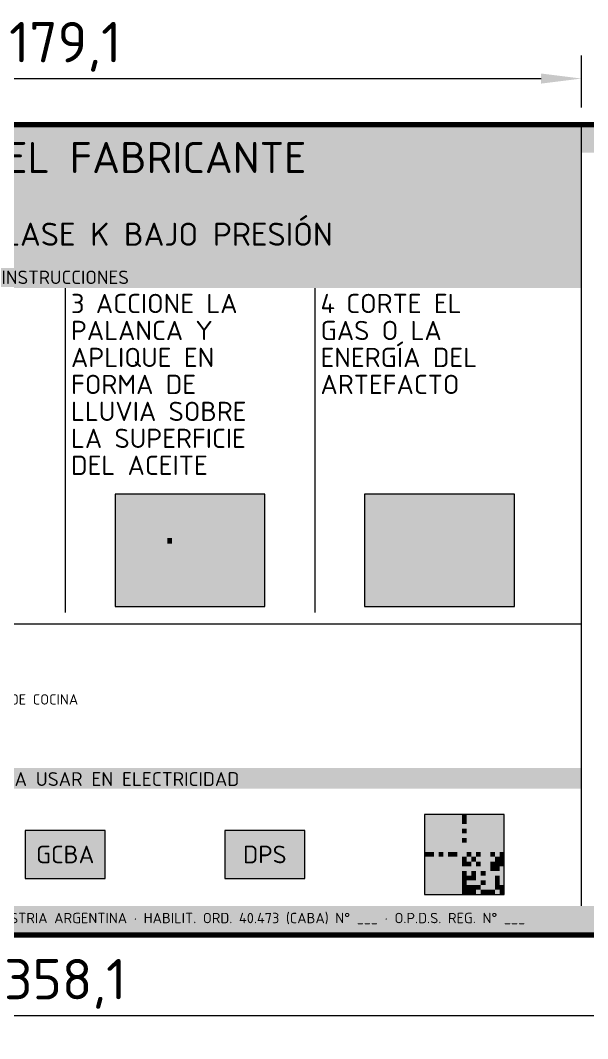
# Model space of a CAD drawing. Header units: millimetres. Extents: x 0 to 2382, y 0 to 420.
# Drawn here: x 1958.1 to 2007.3, y 254.4 to 342.7 of the extents above; entities that cross this region are included whole.
import ezdxf
from ezdxf.enums import TextEntityAlignment as Align

# ---------------------------------------------------------------- set-up
doc = ezdxf.new("R2010")
doc.units = ezdxf.units.MM
for name, color, linetype, lineweight in [('01-VISIBLE', 7, 'CONTINUOUS', 70), ('04-COTA', 3, 'CONTINUOUS', 18), ('08-FINA', 5, 'CONTINUOUS', 18), ('13-GRAFICA', 30, 'CONTINUOUS', 18)]:
    doc.layers.add(name, color=color, linetype=linetype, lineweight=lineweight)
doc.styles.add('ISO3098', font='isocpeur.ttf')
doc.dimstyles.new('FLAMA-IRAM', dxfattribs={"dimtxt": 3.5, "dimasz": 3.5, "dimexe": 2, "dimexo": 1.5, "dimgap": 1, "dimtad": 1, "dimdec": 1, "dimtxsty": 'ISO3098', "dimblk": 'IRAM_FLECHA', "dimblk1": 'IRAM_FLECHA', "dimblk2": 'IRAM_FLECHA', "dimcen": 2.5, "dimclrd": 256, "dimclre": 256, "dimclrt": 256, "dimazin": 3, "dimtfac": 1, "dimtmove": 0, "dimatfit": 3, "dimlwd": 18, "dimlwe": 18})

# ---------------------------------------------------------------- blocks, each defined once
blk = doc.blocks.new('IRAM_FLECHA')
blk.add_solid([(0, 0), (-1, 0.125), (-1, -0.125)])

msp = doc.modelspace()

# ---------------------------------------------------------------- hatches: boundary and pattern name
at = {"layer": '13-GRAFICA', "true_color": 0xffd200}
h = msp.add_hatch(color=7, dxfattribs=at)
h.dxf.hatch_style = 1
h.paths.add_polyline_path([(2006.768, 321.332), (2006.768, 333.632), (1917.232, 333.632), (1917.232, 321.332)])
h = msp.add_hatch(color=7, dxfattribs=at)
h.dxf.hatch_style = 1
h.paths.add_polyline_path([(2051.535, 331.197), (2051.535, 333.632), (2006.768, 333.632), (2006.768, 331.197)])
at = {"layer": '13-GRAFICA', "true_color": 0x191919}
h = msp.add_hatch(color=7, dxfattribs=at)
h.dxf.hatch_style = 1
h.paths.add_polyline_path([(2006.768, 319.46), (2006.768, 321.332), (1917.232, 321.332), (1917.232, 319.46)])
at = {"layer": '13-GRAFICA', "true_color": 0xffffff}
h = msp.add_hatch(color=7, dxfattribs=at)
h.dxf.hatch_style = 1
h.paths.add_polyline_path([(1979.317, 291.836), (1979.317, 301.586), (1966.317, 301.586), (1966.317, 291.836)])
h = msp.add_hatch(color=7, dxfattribs=at)
h.dxf.hatch_style = 1
h.paths.add_polyline_path([(2000.951, 291.836), (2000.951, 301.586), (1987.951, 301.586), (1987.951, 291.836)])
at = {"layer": '13-GRAFICA', "true_color": 0x191919}
h = msp.add_hatch(color=7, dxfattribs=at)
h.dxf.hatch_style = 1
h.paths.add_polyline_path([(1969.277, 292.835), (1969.278, 292.805), (1969.276, 292.776), (1969.271, 292.746), (1969.263, 292.717), (1969.252, 292.689), (1969.239, 292.663), (1969.223, 292.637), (1969.205, 292.614), (1969.184, 292.592), (1969.162, 292.572), (1969.138, 292.555), (1969.112, 292.54), (1969.084, 292.528), (1969.056, 292.518), (1969.027, 292.512), (1968.998, 292.508), (1968.968, 292.507), (1968.938, 292.509), (1968.908, 292.514), (1968.88, 292.522), (1968.852, 292.532), (1968.825, 292.546), (1968.8, 292.562), (1968.776, 292.58), (1968.754, 292.6), (1968.735, 292.623), (1968.717, 292.647), (1968.703, 292.673), (1968.69, 292.7), (1968.681, 292.728), (1968.023, 295.055), (1967.522, 292.747), (1967.514, 292.718), (1967.503, 292.69), (1967.49, 292.663), (1967.474, 292.638), (1967.456, 292.614), (1967.436, 292.592), (1967.413, 292.573), (1967.389, 292.555), (1967.363, 292.54), (1967.336, 292.528), (1967.307, 292.519), (1967.278, 292.512), (1967.249, 292.508), (1967.219, 292.507), (1967.189, 292.509), (1967.16, 292.514), (1967.131, 292.522), (1967.103, 292.532), (1967.076, 292.546), (1967.051, 292.561), (1967.027, 292.58), (1967.005, 292.6), (1966.986, 292.622), (1966.968, 292.647), (1966.954, 292.673), (1966.941, 292.7), (1966.932, 292.728), (1966.925, 292.757), (1966.921, 292.787), (1966.92, 292.817), (1966.922, 292.846), (1966.927, 292.876), (1967.627, 296.094), (1967.624, 296.098), (1967.605, 296.134), (1967.59, 296.172), (1967.578, 296.212), (1967.571, 296.252), (1967.567, 296.293), (1967.567, 296.334), (1967.719, 298.92), (1967.724, 298.961), (1967.732, 299.001), (1967.744, 299.04), (1967.761, 299.078), (1967.78, 299.114), (1967.803, 299.148), (1967.83, 299.179), (1967.859, 299.208), (1967.891, 299.234), (1967.925, 299.256), (1967.962, 299.275), (1967.963, 299.276), (1967.935, 299.302), (1967.895, 299.346), (1967.859, 299.394), (1967.829, 299.445), (1967.803, 299.499), (1967.783, 299.555), (1967.768, 299.613), (1967.76, 299.672), (1967.757, 299.732), (1967.76, 299.791), (1967.768, 299.85), (1967.783, 299.908), (1967.803, 299.965), (1967.829, 300.019), (1967.859, 300.07), (1967.895, 300.118), (1967.935, 300.162), (1967.979, 300.202), (1968.027, 300.238), (1968.078, 300.268), (1968.132, 300.294), (1968.188, 300.314), (1968.246, 300.328), (1968.305, 300.337), (1968.365, 300.34), (1968.425, 300.337), (1968.484, 300.328), (1968.542, 300.314), (1968.598, 300.294), (1968.652, 300.268), (1968.703, 300.238), (1968.751, 300.202), (1968.795, 300.162), (1968.835, 300.118), (1968.871, 300.07), (1968.902, 300.019), (1968.927, 299.965), (1968.947, 299.908), (1968.962, 299.85), (1968.971, 299.791), (1968.973, 299.732), (1968.971, 299.672), (1968.962, 299.613), (1968.947, 299.555), (1968.927, 299.499), (1968.902, 299.445), (1968.871, 299.394), (1968.835, 299.346), (1968.795, 299.302), (1968.751, 299.261), (1968.703, 299.226), (1968.652, 299.195), (1968.598, 299.17), (1968.542, 299.15), (1968.484, 299.135), (1968.48, 299.134), (1968.498, 299.107), (1968.517, 299.07), (1968.532, 299.032), (1968.544, 298.993), (1968.551, 298.953), (1968.555, 298.912), (1968.554, 298.871), (1968.521, 298.297), (1969.23, 297.315), (1970.158, 297.448), (1970.18, 297.45), (1970.203, 297.45), (1970.225, 297.448), (1970.247, 297.443), (1970.268, 297.437), (1970.289, 297.428), (1970.309, 297.417), (1970.327, 297.405), (1970.344, 297.39), (1970.36, 297.374), (1970.374, 297.357), (1970.387, 297.338), (1970.397, 297.319), (1970.405, 297.298), (1970.412, 297.276), (1970.416, 297.254), (1970.418, 297.232), (1970.418, 297.21), (1970.416, 297.187), (1970.411, 297.166), (1970.405, 297.144), (1970.396, 297.123), (1970.385, 297.104), (1970.373, 297.085), (1970.358, 297.068), (1970.343, 297.052), (1970.325, 297.038), (1970.307, 297.026), (1970.287, 297.015), (1970.266, 297.007), (1970.245, 297.001), (1970.223, 296.996), (1969.158, 296.844), (1969.135, 296.842), (1969.113, 296.842), (1969.09, 296.845), (1969.068, 296.849), (1969.047, 296.856), (1969.026, 296.865), (1969.006, 296.876), (1968.988, 296.888), (1968.97, 296.903), (1968.955, 296.919), (1968.941, 296.936), (1968.478, 297.577), (1968.402, 296.285), (1968.398, 296.244), (1968.39, 296.204), (1968.377, 296.165), (1968.361, 296.127), (1968.355, 296.117), (1969.266, 292.894), (1969.273, 292.865)])
h = msp.add_hatch(color=7, dxfattribs=at)
h.dxf.hatch_style = 1
h.paths.add_polyline_path([(1994.654, 300.097), (1994.663, 300.124), (1994.674, 300.151), (1994.687, 300.176), (1994.703, 300.2), (1994.721, 300.222), (1994.742, 300.243), (1994.764, 300.261), (1994.788, 300.277), (1994.813, 300.29), (1994.839, 300.302), (1994.867, 300.31), (1994.895, 300.316), (1994.924, 300.318), (1994.952, 300.318), (1994.981, 300.316), (1995.009, 300.31), (1995.036, 300.302), (1995.063, 300.291), (1995.088, 300.277), (1995.112, 300.261), (1995.134, 300.243), (1995.155, 300.223), (1995.173, 300.201), (1995.189, 300.177), (1995.203, 300.152), (1995.214, 300.125), (1995.222, 300.098), (1995.228, 300.07), (1995.23, 300.041), (1995.23, 300.012), (1995.228, 299.984), (1994.74, 296.669), (1994.735, 296.641), (1994.726, 296.613), (1994.715, 296.586), (1994.702, 296.561), (1994.686, 296.537), (1994.668, 296.515), (1994.647, 296.495), (1994.625, 296.477), (1994.601, 296.461), (1994.576, 296.447), (1994.55, 296.436), (1994.522, 296.428), (1994.494, 296.422), (1994.465, 296.419), (1994.437, 296.419), (1994.408, 296.422), (1994.38, 296.427), (1994.353, 296.436), (1994.326, 296.447), (1994.301, 296.46), (1994.277, 296.476), (1994.255, 296.494), (1994.234, 296.515), (1994.216, 296.537), (1994.2, 296.561), (1994.187, 296.586), (1994.175, 296.612), (1994.167, 296.64), (1994.161, 296.668), (1994.159, 296.697), (1994.159, 296.725), (1994.161, 296.754), (1994.649, 300.069)])
at = {"layer": '13-GRAFICA', "true_color": 0xc81e2d}
h = msp.add_hatch(color=7, dxfattribs=at)
h.dxf.hatch_style = 1
h.paths.add_polyline_path([(1998.151, 297.925), (1998.154, 297.906), (1998.156, 297.887), (1998.155, 297.868), (1998.153, 297.849), (1998.149, 297.831), (1998.143, 297.813), (1997.558, 296.253), (1997.551, 296.235), (1997.541, 296.218), (1997.531, 296.203), (1997.518, 296.188), (1997.505, 296.175), (1997.49, 296.163), (1997.473, 296.152), (1997.456, 296.144), (1997.439, 296.137), (1997.42, 296.131), (1997.401, 296.128), (1997.382, 296.126), (1997.363, 296.127), (1997.344, 296.129), (1997.326, 296.133), (1997.307, 296.139), (1997.29, 296.146), (1997.273, 296.156), (1997.257, 296.166), (1997.243, 296.179), (1997.229, 296.192), (1997.217, 296.207), (1997.207, 296.224), (1997.198, 296.241), (1997.191, 296.258), (1997.186, 296.277), (1997.182, 296.296), (1997.181, 296.315), (1997.181, 296.334), (1997.183, 296.353), (1997.187, 296.371), (1997.193, 296.39), (1997.754, 297.885), (1997.191, 299.575), (1997.186, 299.593), (1997.182, 299.612), (1997.181, 299.631), (1997.181, 299.65), (1997.184, 299.669), (1997.188, 299.688), (1997.194, 299.706), (1997.201, 299.723), (1997.211, 299.74), (1997.222, 299.756), (1997.234, 299.77), (1997.248, 299.784), (1997.263, 299.795), (1997.279, 299.806), (1997.296, 299.814), (1997.314, 299.821), (1997.333, 299.826), (1997.351, 299.83), (1997.37, 299.831), (1997.39, 299.831), (1997.409, 299.828), (1997.427, 299.824), (1997.445, 299.818), (1997.463, 299.811), (1997.48, 299.801), (1997.495, 299.79), (1997.51, 299.778), (1997.523, 299.764), (1997.535, 299.749), (1997.545, 299.733), (1997.554, 299.716), (1997.561, 299.698), (1998.146, 297.943)])
at = {"layer": '13-GRAFICA', "true_color": 0xcba23e}
h = msp.add_hatch(color=7, dxfattribs=at)
h.dxf.hatch_style = 1
h.paths.add_polyline_path([(1970.851, 297.288), (1970.851, 297.78), (1971.273, 297.78), (1971.273, 297.288)])
at = {"layer": '13-GRAFICA', "true_color": 0x191919}
h = msp.add_hatch(color=7, dxfattribs=at)
h.dxf.hatch_style = 1
h.paths.add_polyline_path([(1972.105, 298.183), (1972.113, 298.183), (1972.122, 298.183), (1972.13, 298.182), (1972.139, 298.18), (1972.147, 298.177), (1972.155, 298.174), (1972.162, 298.17), (1972.169, 298.165), (1972.176, 298.159), (1972.182, 298.153), (1972.187, 298.146), (1972.192, 298.139), (1972.195, 298.131), (1972.198, 298.123), (1972.201, 298.114), (1972.202, 298.106), (1972.203, 298.097), (1972.202, 298.089), (1972.201, 298.08), (1972.199, 298.072), (1972.197, 298.064), (1972.193, 298.056), (1972.189, 298.048), (1972.184, 298.041), (1972.178, 298.035), (1972.172, 298.029), (1972.165, 298.024), (1972.158, 298.019), (1972.15, 298.015), (1972.142, 298.012), (1972.134, 298.01), (1971.01, 297.764), (1971.002, 297.763), (1970.993, 297.762), (1970.985, 297.763), (1970.976, 297.764), (1970.968, 297.766), (1970.96, 297.768), (1970.952, 297.772), (1970.944, 297.776), (1970.937, 297.781), (1970.931, 297.787), (1970.925, 297.793), (1970.92, 297.8), (1970.915, 297.807), (1970.911, 297.815), (1970.908, 297.823), (1970.906, 297.831), (1970.905, 297.84), (1970.904, 297.848), (1970.904, 297.857), (1970.905, 297.866), (1970.907, 297.874), (1970.91, 297.882), (1970.914, 297.89), (1970.918, 297.897), (1970.923, 297.904), (1970.929, 297.911), (1970.935, 297.917), (1970.942, 297.922), (1970.949, 297.927), (1970.957, 297.93), (1970.965, 297.934), (1970.973, 297.936), (1972.096, 298.181)])
h = msp.add_hatch(color=7, dxfattribs=at)
h.dxf.hatch_style = 1
h.paths.add_polyline_path([(1971.94, 297.439), (1971.948, 297.435), (1971.955, 297.43), (1971.962, 297.424), (1971.969, 297.418), (1971.974, 297.412), (1971.979, 297.404), (1971.983, 297.397), (1971.987, 297.388), (1971.989, 297.38), (1971.991, 297.371), (1971.992, 297.363), (1972.062, 295.818), (1972.062, 295.81), (1972.061, 295.801), (1972.06, 295.793), (1972.057, 295.784), (1972.054, 295.776), (1972.05, 295.769), (1972.045, 295.762), (1972.039, 295.755), (1972.033, 295.749), (1972.027, 295.744), (1972.019, 295.739), (1972.012, 295.735), (1972.004, 295.732), (1971.996, 295.729), (1971.987, 295.727), (1971.979, 295.727), (1971.97, 295.727), (1971.961, 295.727), (1971.953, 295.729), (1971.945, 295.732), (1971.937, 295.735), (1971.929, 295.739), (1971.922, 295.744), (1971.915, 295.749), (1971.909, 295.756), (1971.904, 295.762), (1971.899, 295.769), (1971.895, 295.777), (1971.892, 295.785), (1971.889, 295.793), (1971.888, 295.802), (1971.887, 295.81), (1971.819, 297.294), (1971.245, 297.486), (1971.237, 297.489), (1971.229, 297.493), (1971.222, 297.498), (1971.215, 297.503), (1971.209, 297.509), (1971.203, 297.515), (1971.198, 297.522), (1971.194, 297.53), (1971.191, 297.538), (1971.188, 297.546), (1971.186, 297.554), (1971.185, 297.563), (1971.185, 297.572), (1971.185, 297.58), (1971.187, 297.589), (1971.189, 297.597), (1971.192, 297.605), (1971.196, 297.613), (1971.201, 297.62), (1971.206, 297.627), (1971.212, 297.633), (1971.219, 297.639), (1971.226, 297.643), (1971.233, 297.648), (1971.241, 297.651), (1971.249, 297.654), (1971.258, 297.656), (1971.266, 297.657), (1971.275, 297.657), (1971.283, 297.656), (1971.292, 297.655), (1971.3, 297.652), (1971.932, 297.442)])
at = {"layer": '13-GRAFICA', "true_color": 0xa5a8ac}
h = msp.add_hatch(color=7, dxfattribs=at)
h.dxf.hatch_style = 1
h.paths.add_polyline_path([(1995.615, 296.597), (1995.598, 296.483), (1995.57, 296.372), (1995.532, 296.263), (1995.483, 296.16), (1995.424, 296.061), (1995.355, 295.969), (1995.278, 295.884), (1995.193, 295.807), (1995.101, 295.738), (1995.002, 295.679), (1994.899, 295.63), (1994.79, 295.592), (1994.679, 295.564), (1994.565, 295.547), (1994.451, 295.541), (1994.336, 295.547), (1994.223, 295.564), (1994.111, 295.592), (1994.003, 295.63), (1993.899, 295.679), (1993.801, 295.738), (1993.709, 295.807), (1993.623, 295.884), (1993.546, 295.969), (1993.478, 296.061), (1993.419, 296.16), (1993.37, 296.263), (1993.331, 296.372), (1993.303, 296.483), (1993.286, 296.597), (1993.281, 296.711), (1993.286, 296.826), (1993.303, 296.939), (1993.331, 297.051), (1993.37, 297.159), (1993.419, 297.263), (1993.478, 297.361), (1993.546, 297.453), (1993.623, 297.539), (1993.709, 297.616), (1993.801, 297.684), (1993.899, 297.743), (1994.003, 297.792), (1994.111, 297.831), (1994.223, 297.859), (1994.336, 297.876), (1994.451, 297.881), (1994.565, 297.876), (1994.679, 297.859), (1994.79, 297.831), (1994.899, 297.792), (1995.002, 297.743), (1995.101, 297.684), (1995.193, 297.616), (1995.278, 297.539), (1995.355, 297.453), (1995.424, 297.361), (1995.483, 297.263), (1995.532, 297.159), (1995.57, 297.051), (1995.598, 296.939), (1995.615, 296.826), (1995.621, 296.711)])
at = {"layer": '13-GRAFICA', "true_color": 0xc4c8ce}
h = msp.add_hatch(color=7, dxfattribs=at)
h.dxf.hatch_style = 1
h.paths.add_polyline_path([(1970.465, 294.761), (1970.465, 296.937), (1970.468, 296.978), (1970.477, 297.019), (1970.491, 297.059), (1970.511, 297.097), (1970.536, 297.134), (1970.566, 297.169), (1970.601, 297.202), (1970.64, 297.233), (1970.683, 297.26), (1970.73, 297.285), (1970.781, 297.306), (1970.834, 297.323), (1970.889, 297.337), (1970.946, 297.347), (1971.003, 297.353), (1971.062, 297.355), (1971.12, 297.353), (1971.178, 297.347), (1971.235, 297.337), (1971.29, 297.323), (1971.343, 297.306), (1971.393, 297.285), (1971.44, 297.26), (1971.484, 297.233), (1971.523, 297.202), (1971.558, 297.169), (1971.588, 297.134), (1971.613, 297.097), (1971.633, 297.059), (1971.647, 297.019), (1971.656, 296.978), (1971.659, 296.937), (1971.659, 294.761)])
at = {"layer": '13-GRAFICA', "true_color": 0xcdcdd2}
h = msp.add_hatch(color=7, dxfattribs=at)
h.dxf.hatch_style = 1
h.paths.add_polyline_path([(1978.277, 293.006), (1975.417, 292.616), (1972.037, 297.199)])
at = {"layer": '13-GRAFICA', "true_color": 0xe63c14}
h = msp.add_hatch(color=7, dxfattribs=at)
h.dxf.hatch_style = 1
h.paths.add_polyline_path([(1975.996, 292.689), (1975.984, 292.691), (1975.971, 292.694), (1975.96, 292.698), (1975.949, 292.704), (1975.938, 292.711), (1975.928, 292.718), (1975.919, 292.727), (1975.911, 292.736), (1975.904, 292.747), (1975.898, 292.758), (1975.893, 292.769), (1975.565, 293.67), (1975.562, 293.682), (1975.559, 293.694), (1975.558, 293.707), (1975.558, 293.719), (1975.56, 293.732), (1975.562, 293.744), (1975.566, 293.756), (1975.571, 293.767), (1975.98, 294.586), (1975.986, 294.597), (1975.993, 294.606), (1976.001, 294.615), (1976.01, 294.624), (1976.019, 294.631), (1976.029, 294.638), (1976.04, 294.643), (1976.051, 294.648), (1976.063, 294.651), (1976.074, 294.653), (1976.086, 294.654), (1976.098, 294.654), (1976.11, 294.652), (1976.122, 294.65), (1976.133, 294.646), (1976.144, 294.641), (1976.155, 294.636), (1976.165, 294.629), (1976.174, 294.621), (1976.182, 294.612), (1976.19, 294.603), (1976.196, 294.593), (1976.331, 294.362), (1976.585, 295.38), (1976.589, 295.392), (1976.594, 295.403), (1976.599, 295.413), (1976.606, 295.423), (1976.614, 295.433), (1976.622, 295.441), (1976.632, 295.449), (1976.642, 295.456), (1976.653, 295.461), (1976.664, 295.466), (1976.675, 295.469), (1976.687, 295.472), (1976.699, 295.473), (1976.712, 295.473), (1976.724, 295.471), (1976.735, 295.469), (1976.747, 295.465), (1976.758, 295.461), (1976.769, 295.455), (1976.779, 295.448), (1976.788, 295.44), (1976.797, 295.432), (1976.804, 295.422), (1977.149, 294.945), (1977.36, 296.919), (1977.362, 296.931), (1977.365, 296.943), (1977.37, 296.955), (1977.375, 296.966), (1977.382, 296.976), (1977.389, 296.986), (1977.398, 296.995), (1977.407, 297.003), (1977.417, 297.01), (1977.427, 297.016), (1977.439, 297.021), (1977.45, 297.025), (1977.462, 297.027), (1977.474, 297.029), (1977.487, 297.029), (1977.499, 297.028), (1977.511, 297.026), (1977.523, 297.022), (1977.534, 297.018), (1977.545, 297.012), (1977.555, 297.005), (1977.565, 296.998), (1977.573, 296.989), (1977.581, 296.979), (1977.588, 296.969), (1977.594, 296.958), (1977.598, 296.947), (1977.602, 296.935), (1977.981, 295.383), (1978.196, 295.741), (1978.203, 295.751), (1978.211, 295.76), (1978.219, 295.769), (1978.228, 295.776), (1978.239, 295.783), (1978.249, 295.789), (1978.26, 295.793), (1978.272, 295.797), (1978.284, 295.799), (1978.296, 295.8), (1978.308, 295.8), (1978.32, 295.799), (1978.332, 295.797), (1978.343, 295.793), (1978.354, 295.789), (1978.365, 295.783), (1978.375, 295.776), (1978.384, 295.769), (1978.393, 295.76), (1978.4, 295.751), (1978.407, 295.741), (1978.413, 295.73), (1978.417, 295.719), (1978.421, 295.708), (1978.83, 294.07), (1978.832, 294.059), (1978.834, 294.048), (1978.834, 294.037), (1978.833, 294.026), (1978.832, 294.016), (1978.586, 292.787), (1978.583, 292.775), (1978.579, 292.764), (1978.574, 292.753), (1978.568, 292.743), (1978.56, 292.733), (1978.552, 292.724), (1978.543, 292.716), (1978.534, 292.709), (1978.523, 292.703), (1978.512, 292.698), (1978.501, 292.694), (1978.489, 292.691), (1978.477, 292.689), (1978.465, 292.688), (1976.008, 292.688)])
at = {"layer": '13-GRAFICA', "true_color": 0xffd200}
h = msp.add_hatch(color=7, dxfattribs=at)
h.dxf.hatch_style = 1
h.paths.add_polyline_path([(1988.991, 296.126), (1988.991, 297.296), (1999.911, 297.296), (1999.911, 296.126)])
at = {"layer": '13-GRAFICA', "true_color": 0xffbe00}
h = msp.add_hatch(color=7, dxfattribs=at)
h.dxf.hatch_style = 1
h.paths.add_polyline_path([(1976.554, 292.738), (1976.548, 292.739), (1976.541, 292.741), (1976.534, 292.744), (1976.528, 292.747), (1976.522, 292.751), (1976.517, 292.755), (1976.512, 292.761), (1976.508, 292.766), (1976.504, 292.773), (1976.5, 292.779), (1976.498, 292.786), (1976.318, 293.327), (1976.316, 293.334), (1976.314, 293.341), (1976.314, 293.349), (1976.314, 293.356), (1976.314, 293.363), (1976.316, 293.371), (1976.318, 293.378), (1976.321, 293.385), (1976.546, 293.876), (1976.549, 293.882), (1976.553, 293.888), (1976.557, 293.894), (1976.562, 293.899), (1976.567, 293.903), (1976.573, 293.907), (1976.579, 293.91), (1976.585, 293.913), (1976.591, 293.915), (1976.598, 293.916), (1976.604, 293.917), (1976.611, 293.917), (1976.617, 293.916), (1976.624, 293.914), (1976.63, 293.912), (1976.636, 293.909), (1976.642, 293.906), (1976.647, 293.902), (1976.652, 293.897), (1976.657, 293.892), (1976.661, 293.886), (1976.665, 293.88), (1976.739, 293.742), (1976.879, 294.352), (1976.881, 294.359), (1976.883, 294.366), (1976.886, 294.373), (1976.89, 294.379), (1976.894, 294.384), (1976.899, 294.389), (1976.904, 294.394), (1976.91, 294.398), (1976.916, 294.401), (1976.922, 294.404), (1976.928, 294.406), (1976.935, 294.408), (1976.941, 294.408), (1976.948, 294.408), (1976.955, 294.407), (1976.961, 294.406), (1976.967, 294.404), (1976.974, 294.401), (1976.979, 294.397), (1976.985, 294.393), (1976.99, 294.389), (1976.995, 294.383), (1976.999, 294.378), (1977.189, 294.091), (1977.305, 295.276), (1977.306, 295.283), (1977.308, 295.29), (1977.31, 295.297), (1977.313, 295.304), (1977.317, 295.31), (1977.321, 295.316), (1977.325, 295.321), (1977.33, 295.326), (1977.336, 295.33), (1977.342, 295.334), (1977.348, 295.337), (1977.354, 295.339), (1977.361, 295.341), (1977.368, 295.342), (1977.374, 295.342), (1977.381, 295.341), (1977.388, 295.34), (1977.394, 295.338), (1977.4, 295.335), (1977.406, 295.332), (1977.412, 295.328), (1977.417, 295.323), (1977.422, 295.318), (1977.426, 295.312), (1977.43, 295.306), (1977.433, 295.3), (1977.436, 295.293), (1977.438, 295.286), (1977.646, 294.354), (1977.765, 294.569), (1977.768, 294.575), (1977.772, 294.581), (1977.777, 294.586), (1977.782, 294.59), (1977.788, 294.594), (1977.794, 294.598), (1977.8, 294.601), (1977.806, 294.603), (1977.813, 294.604), (1977.819, 294.605), (1977.826, 294.605), (1977.832, 294.604), (1977.839, 294.603), (1977.845, 294.601), (1977.851, 294.598), (1977.857, 294.594), (1977.863, 294.59), (1977.868, 294.586), (1977.873, 294.581), (1977.877, 294.575), (1977.88, 294.569), (1977.884, 294.563), (1977.886, 294.556), (1977.888, 294.549), (1978.113, 293.566), (1978.114, 293.56), (1978.115, 293.553), (1978.115, 293.547), (1978.115, 293.54), (1978.114, 293.534), (1977.979, 292.797), (1977.977, 292.79), (1977.975, 292.783), (1977.972, 292.776), (1977.969, 292.77), (1977.965, 292.764), (1977.96, 292.759), (1977.955, 292.754), (1977.95, 292.75), (1977.944, 292.746), (1977.938, 292.743), (1977.932, 292.741), (1977.926, 292.739), (1977.919, 292.738), (1977.913, 292.738), (1976.561, 292.738)])
at = {"layer": '13-GRAFICA', "true_color": 0xc81e2d}
h = msp.add_hatch(color=7, dxfattribs=at)
h.dxf.hatch_style = 1
h.paths.add_polyline_path([(2006.768, 276.041), (2006.768, 277.841), (1917.232, 277.841), (1917.232, 276.041)])
at = {"layer": '13-GRAFICA', "true_color": 0xffffff}
h = msp.add_hatch(color=7, dxfattribs=at)
h.dxf.hatch_style = 1
h.paths.add_polyline_path([(2000.076, 266.878), (2000.076, 273.801), (1993.153, 273.801), (1993.153, 266.878)])
at = {"layer": '13-GRAFICA', "true_color": 0x191919}
h = msp.add_hatch(color=7, dxfattribs=at)
h.dxf.hatch_style = 1
h.paths.add_polyline_path([(1993.153, 273.801), (1993.56, 273.801), (1993.56, 273.394), (1993.56, 271.358), (1993.56, 270.951), (1993.153, 270.951)])
h = msp.add_hatch(color=7, dxfattribs=at)
h.dxf.hatch_style = 1
h.paths.add_polyline_path([(1995.596, 273.801), (1995.596, 273.394), (1993.56, 273.394), (1993.56, 273.801)])
h = msp.add_hatch(color=7, dxfattribs=at)
h.dxf.hatch_style = 1
h.paths.add_polyline_path([(1996.003, 273.801), (1996.003, 270.951), (1995.596, 270.951), (1995.596, 271.358), (1995.596, 273.394), (1995.596, 273.801)])
h = msp.add_hatch(color=7, dxfattribs=at)
h.dxf.hatch_style = 1
h.paths.add_polyline_path([(1996.818, 273.394), (1996.818, 273.801), (1996.411, 273.801), (1996.411, 273.394)])
h = msp.add_hatch(color=7, dxfattribs=at)
h.dxf.hatch_style = 1
h.paths.add_polyline_path([(1997.225, 273.801), (1997.632, 273.801), (1997.632, 273.394), (1997.632, 271.358), (1997.632, 270.951), (1997.225, 270.951)])
h = msp.add_hatch(color=7, dxfattribs=at)
h.dxf.hatch_style = 1
h.paths.add_polyline_path([(1999.668, 273.801), (1999.668, 273.394), (1997.632, 273.394), (1997.632, 273.801)])
h = msp.add_hatch(color=7, dxfattribs=at)
h.dxf.hatch_style = 1
h.paths.add_polyline_path([(2000.076, 273.801), (2000.076, 270.951), (1999.668, 270.951), (1999.668, 271.358), (1999.668, 273.394), (1999.668, 273.801)])
h = msp.add_hatch(color=7, dxfattribs=at)
h.dxf.hatch_style = 1
h.paths.add_polyline_path([(1995.189, 271.765), (1993.967, 271.765), (1993.967, 272.987), (1995.189, 272.987)])
h = msp.add_hatch(color=7, dxfattribs=at)
h.dxf.hatch_style = 1
h.paths.add_polyline_path([(1996.818, 272.987), (1996.818, 273.394), (1996.411, 273.394), (1996.411, 272.987)])
h = msp.add_hatch(color=7, dxfattribs=at)
h.dxf.hatch_style = 1
h.paths.add_polyline_path([(1999.261, 271.765), (1998.039, 271.765), (1998.039, 272.987), (1999.261, 272.987)])
at = {"layer": '13-GRAFICA', "true_color": 0xffd200}
h = msp.add_hatch(color=7, dxfattribs=at)
h.dxf.hatch_style = 1
h.paths.add_polyline_path([(1965.461, 268.263), (1965.461, 272.417), (1958.539, 272.417), (1958.539, 268.263)])
at = {"layer": '13-GRAFICA', "true_color": 0x00468c}
h = msp.add_hatch(color=7, dxfattribs=at)
h.dxf.hatch_style = 1
h.paths.add_polyline_path([(1982.768, 268.263), (1982.768, 272.417), (1975.846, 272.417), (1975.846, 268.263)])
at = {"layer": '13-GRAFICA', "true_color": 0x191919}
h = msp.add_hatch(color=7, dxfattribs=at)
h.dxf.hatch_style = 1
h.paths.add_polyline_path([(1996.818, 272.172), (1996.818, 272.58), (1996.411, 272.58), (1996.411, 272.172)])
h = msp.add_hatch(color=7, dxfattribs=at)
h.dxf.hatch_style = 1
h.paths.add_polyline_path([(1993.56, 270.951), (1993.56, 271.358), (1995.596, 271.358), (1995.596, 270.951)])
h = msp.add_hatch(color=7, dxfattribs=at)
h.dxf.hatch_style = 1
h.paths.add_polyline_path([(1996.818, 271.358), (1996.818, 271.765), (1996.411, 271.765), (1996.411, 271.358)])
h = msp.add_hatch(color=7, dxfattribs=at)
h.dxf.hatch_style = 1
h.paths.add_polyline_path([(1997.632, 270.951), (1997.632, 271.358), (1999.668, 271.358), (1999.668, 270.951)])
h = msp.add_hatch(color=7, dxfattribs=at)
h.dxf.hatch_style = 1
h.paths.add_polyline_path([(1993.56, 270.136), (1993.56, 270.543), (1993.153, 270.543), (1993.153, 270.136)])
h = msp.add_hatch(color=7, dxfattribs=at)
h.dxf.hatch_style = 1
h.paths.add_polyline_path([(1993.967, 270.136), (1993.967, 270.543), (1993.56, 270.543), (1993.56, 270.136)])
h = msp.add_hatch(color=7, dxfattribs=at)
h.dxf.hatch_style = 1
h.paths.add_polyline_path([(1994.782, 270.136), (1994.782, 270.543), (1994.374, 270.543), (1994.374, 270.136)])
h = msp.add_hatch(color=7, dxfattribs=at)
h.dxf.hatch_style = 1
h.paths.add_polyline_path([(1995.596, 270.136), (1995.596, 270.543), (1995.189, 270.543), (1995.189, 270.136)])
h = msp.add_hatch(color=7, dxfattribs=at)
h.dxf.hatch_style = 1
h.paths.add_polyline_path([(1996.003, 270.136), (1996.003, 270.543), (1995.596, 270.543), (1995.596, 270.136)])
h = msp.add_hatch(color=7, dxfattribs=at)
h.dxf.hatch_style = 1
h.paths.add_polyline_path([(1997.225, 270.136), (1997.225, 270.543), (1996.818, 270.543), (1996.818, 270.136)])
h = msp.add_hatch(color=7, dxfattribs=at)
h.dxf.hatch_style = 1
h.paths.add_polyline_path([(1998.039, 270.136), (1998.039, 270.543), (1997.632, 270.543), (1997.632, 270.136)])
h = msp.add_hatch(color=7, dxfattribs=at)
h.dxf.hatch_style = 1
h.paths.add_polyline_path([(1999.261, 270.136), (1999.261, 270.543), (1998.854, 270.543), (1998.854, 270.136)])
h = msp.add_hatch(color=7, dxfattribs=at)
h.dxf.hatch_style = 1
h.paths.add_polyline_path([(2000.076, 270.136), (2000.076, 270.543), (1999.668, 270.543), (1999.668, 270.136)])
h = msp.add_hatch(color=7, dxfattribs=at)
h.dxf.hatch_style = 1
h.paths.add_polyline_path([(1993.153, 269.729), (1993.56, 269.729), (1993.56, 269.322), (1993.56, 267.286), (1993.56, 266.878), (1993.153, 266.878)])
h = msp.add_hatch(color=7, dxfattribs=at)
h.dxf.hatch_style = 1
h.paths.add_polyline_path([(1995.596, 269.729), (1995.596, 269.322), (1993.56, 269.322), (1993.56, 269.729)])
h = msp.add_hatch(color=7, dxfattribs=at)
h.dxf.hatch_style = 1
h.paths.add_polyline_path([(1996.003, 269.729), (1996.003, 266.878), (1995.596, 266.878), (1995.596, 267.286), (1995.596, 269.322), (1995.596, 269.729)])
h = msp.add_hatch(color=7, dxfattribs=at)
h.dxf.hatch_style = 1
h.paths.add_polyline_path([(1996.818, 269.729), (1996.818, 270.136), (1996.411, 270.136), (1996.411, 269.729)])
h = msp.add_hatch(color=7, dxfattribs=at)
h.dxf.hatch_style = 1
h.paths.add_polyline_path([(1996.818, 269.322), (1996.818, 269.729), (1996.411, 269.729), (1996.411, 269.322)])
h = msp.add_hatch(color=7, dxfattribs=at)
h.dxf.hatch_style = 1
h.paths.add_polyline_path([(1997.225, 269.322), (1997.225, 269.729), (1996.818, 269.729), (1996.818, 269.322)])
h = msp.add_hatch(color=7, dxfattribs=at)
h.dxf.hatch_style = 1
h.paths.add_polyline_path([(1997.632, 269.729), (1997.632, 270.136), (1997.225, 270.136), (1997.225, 269.729)])
h = msp.add_hatch(color=7, dxfattribs=at)
h.dxf.hatch_style = 1
h.paths.add_polyline_path([(1998.039, 269.322), (1998.039, 269.729), (1997.632, 269.729), (1997.632, 269.322)])
h = msp.add_hatch(color=7, dxfattribs=at)
h.dxf.hatch_style = 1
h.paths.add_polyline_path([(1999.261, 269.322), (1999.261, 269.729), (1998.854, 269.729), (1998.854, 269.322)])
h = msp.add_hatch(color=7, dxfattribs=at)
h.dxf.hatch_style = 1
h.paths.add_polyline_path([(1999.668, 269.729), (1999.668, 270.136), (1999.261, 270.136), (1999.261, 269.729)])
h = msp.add_hatch(color=7, dxfattribs=at)
h.dxf.hatch_style = 1
h.paths.add_polyline_path([(1999.668, 269.322), (1999.668, 269.729), (1999.261, 269.729), (1999.261, 269.322)])
h = msp.add_hatch(color=7, dxfattribs=at)
h.dxf.hatch_style = 1
h.paths.add_polyline_path([(2000.076, 269.729), (2000.076, 270.136), (1999.668, 270.136), (1999.668, 269.729)])
h = msp.add_hatch(color=7, dxfattribs=at)
h.dxf.hatch_style = 1
h.paths.add_polyline_path([(2000.076, 269.322), (2000.076, 269.729), (1999.668, 269.729), (1999.668, 269.322)])
h = msp.add_hatch(color=7, dxfattribs=at)
h.dxf.hatch_style = 1
h.paths.add_polyline_path([(1995.189, 267.693), (1993.967, 267.693), (1993.967, 268.914), (1995.189, 268.914)])
h = msp.add_hatch(color=7, dxfattribs=at)
h.dxf.hatch_style = 1
h.paths.add_polyline_path([(1996.818, 268.507), (1996.818, 268.914), (1996.411, 268.914), (1996.411, 268.507)])
h = msp.add_hatch(color=7, dxfattribs=at)
h.dxf.hatch_style = 1
h.paths.add_polyline_path([(1996.818, 268.1), (1996.818, 268.507), (1996.411, 268.507), (1996.411, 268.1)])
h = msp.add_hatch(color=7, dxfattribs=at)
h.dxf.hatch_style = 1
h.paths.add_polyline_path([(1997.225, 268.1), (1997.225, 268.507), (1996.818, 268.507), (1996.818, 268.1)])
h = msp.add_hatch(color=7, dxfattribs=at)
h.dxf.hatch_style = 1
h.paths.add_polyline_path([(1997.632, 268.507), (1997.632, 268.914), (1997.225, 268.914), (1997.225, 268.507)])
h = msp.add_hatch(color=7, dxfattribs=at)
h.dxf.hatch_style = 1
h.paths.add_polyline_path([(1997.632, 268.1), (1997.632, 268.507), (1997.225, 268.507), (1997.225, 268.1)])
h = msp.add_hatch(color=7, dxfattribs=at)
h.dxf.hatch_style = 1
h.paths.add_polyline_path([(1998.447, 268.507), (1998.447, 268.914), (1998.039, 268.914), (1998.039, 268.507)])
h = msp.add_hatch(color=7, dxfattribs=at)
h.dxf.hatch_style = 1
h.paths.add_polyline_path([(1999.261, 268.914), (1999.261, 269.322), (1998.854, 269.322), (1998.854, 268.914)])
h = msp.add_hatch(color=7, dxfattribs=at)
h.dxf.hatch_style = 1
h.paths.add_polyline_path([(1999.668, 268.914), (1999.668, 269.322), (1999.261, 269.322), (1999.261, 268.914)])
h = msp.add_hatch(color=7, dxfattribs=at)
h.dxf.hatch_style = 1
h.paths.add_polyline_path([(1999.668, 268.1), (1999.668, 268.507), (1999.261, 268.507), (1999.261, 268.1)])
h = msp.add_hatch(color=7, dxfattribs=at)
h.dxf.hatch_style = 1
h.paths.add_polyline_path([(1996.818, 267.693), (1996.818, 268.1), (1996.411, 268.1), (1996.411, 267.693)])
h = msp.add_hatch(color=7, dxfattribs=at)
h.dxf.hatch_style = 1
h.paths.add_polyline_path([(1996.818, 267.286), (1996.818, 267.693), (1996.411, 267.693), (1996.411, 267.286)])
h = msp.add_hatch(color=7, dxfattribs=at)
h.dxf.hatch_style = 1
h.paths.add_polyline_path([(1997.225, 267.286), (1997.225, 267.693), (1996.818, 267.693), (1996.818, 267.286)])
h = msp.add_hatch(color=7, dxfattribs=at)
h.dxf.hatch_style = 1
h.paths.add_polyline_path([(1997.632, 267.286), (1997.632, 267.693), (1997.225, 267.693), (1997.225, 267.286)])
h = msp.add_hatch(color=7, dxfattribs=at)
h.dxf.hatch_style = 1
h.paths.add_polyline_path([(1998.039, 267.286), (1998.039, 267.693), (1997.632, 267.693), (1997.632, 267.286)])
h = msp.add_hatch(color=7, dxfattribs=at)
h.dxf.hatch_style = 1
h.paths.add_polyline_path([(1998.447, 267.693), (1998.447, 268.1), (1998.039, 268.1), (1998.039, 267.693)])
h = msp.add_hatch(color=7, dxfattribs=at)
h.dxf.hatch_style = 1
h.paths.add_polyline_path([(1999.668, 267.693), (1999.668, 268.1), (1999.261, 268.1), (1999.261, 267.693)])
h = msp.add_hatch(color=7, dxfattribs=at)
h.dxf.hatch_style = 1
h.paths.add_polyline_path([(1999.668, 267.286), (1999.668, 267.693), (1999.261, 267.693), (1999.261, 267.286)])
h = msp.add_hatch(color=7, dxfattribs=at)
h.dxf.hatch_style = 1
h.paths.add_polyline_path([(2000.076, 267.286), (2000.076, 267.693), (1999.668, 267.693), (1999.668, 267.286)])
h = msp.add_hatch(color=7, dxfattribs=at)
h.dxf.hatch_style = 1
h.paths.add_polyline_path([(1993.56, 266.878), (1993.56, 267.286), (1995.596, 267.286), (1995.596, 266.878)])
h = msp.add_hatch(color=7, dxfattribs=at)
h.dxf.hatch_style = 1
h.paths.add_polyline_path([(1996.818, 266.878), (1996.818, 267.286), (1996.411, 267.286), (1996.411, 266.878)])
h = msp.add_hatch(color=7, dxfattribs=at)
h.dxf.hatch_style = 1
h.paths.add_polyline_path([(1997.225, 266.878), (1997.225, 267.286), (1996.818, 267.286), (1996.818, 266.878)])
h = msp.add_hatch(color=7, dxfattribs=at)
h.dxf.hatch_style = 1
h.paths.add_polyline_path([(1997.632, 266.878), (1997.632, 267.286), (1997.225, 267.286), (1997.225, 266.878)])
h = msp.add_hatch(color=7, dxfattribs=at)
h.dxf.hatch_style = 1
h.paths.add_polyline_path([(1998.447, 266.878), (1998.447, 267.286), (1998.039, 267.286), (1998.039, 266.878)])
h = msp.add_hatch(color=7, dxfattribs=at)
h.dxf.hatch_style = 1
h.paths.add_polyline_path([(1998.854, 266.878), (1998.854, 267.286), (1998.447, 267.286), (1998.447, 266.878)])
h = msp.add_hatch(color=7, dxfattribs=at)
h.dxf.hatch_style = 1
h.paths.add_polyline_path([(1999.261, 266.878), (1999.261, 267.286), (1998.854, 267.286), (1998.854, 266.878)])
h = msp.add_hatch(color=7, dxfattribs=at)
h.dxf.hatch_style = 1
h.paths.add_polyline_path([(2000.076, 266.878), (2000.076, 267.286), (1999.668, 267.286), (1999.668, 266.878)])
at = {"layer": '13-GRAFICA', "true_color": 0xffd200}
h = msp.add_hatch(color=7, dxfattribs=at)
h.dxf.hatch_style = 1
h.paths.add_polyline_path([(2051.535, 263.368), (2051.535, 265.878), (1872.465, 265.878), (1872.465, 263.368)])

# ---------------------------------------------------------------- linework, layer by layer
at = {"layer": '01-VISIBLE'}
msp.add_lwpolyline([(1872.465, 263.368), (2051.535, 263.368), (2051.535, 333.632), (1872.465, 333.632)], close=True, dxfattribs=at)
at = {"layer": '08-FINA'}
for p, q in [((2006.768, 265.878), (2006.768, 333.632)), ((1962, 319.46), (1962, 291.336)), ((1983.634, 319.46), (1983.634, 291.336)), ((1917.232, 290.336), (2006.768, 290.336))]:
    msp.add_line(p, q, dxfattribs=at)
for points in [[(1979.317, 291.836), (1979.317, 301.586), (1966.317, 301.586), (1966.317, 291.836)], [(2000.951, 291.836), (2000.951, 301.586), (1987.951, 301.586), (1987.951, 291.836)], [(1993.153, 266.878), (2000.076, 266.878), (2000.076, 273.801), (1993.153, 273.801)], [(1965.461, 268.263), (1965.461, 272.417), (1958.539, 272.417), (1958.539, 268.263)], [(1982.768, 268.263), (1982.768, 272.417), (1975.846, 272.417), (1975.846, 268.263)]]:
    msp.add_lwpolyline(points, close=True, dxfattribs=at)

# ---------------------------------------------------------------- texts
at = {"layer": '13-GRAFICA', "true_color": 0x191919, "style": 'ISO3098'}
for s, height, p in [('MARCA DEL FABRICANTE', 2.7, (1962, 332.132)), ('MATAFUEGO CLASE K BAJO PRESIÓN', 2, (1962, 325.132)), ('FABRICANTE CERTIFICADO - COMERCIALIZA FLAMA S.A. · INDUSTRIA ARGENTINA · HABILIT. ORD. 40.473 (CABA) N° ___ · O.P.D.S. REG. N° ___', 0.9, (1962, 265.278))]:
    msp.add_text(s, height=height, dxfattribs=at).set_placement(p, align=Align.TOP_CENTER)
at = {"layer": '13-GRAFICA', "true_color": 0xffd200, "style": 'ISO3098'}
msp.add_text('INSTRUCCIONES', height=1.17, dxfattribs=at).set_placement((1962, 320.396), align=Align.MIDDLE_CENTER)
at = {"layer": '13-GRAFICA', "true_color": 0xc81e2d, "style": 'ISO3098'}
for s, p in [('3', (1962.5, 318.96)), ('4', (1984.134, 318.96))]:
    msp.add_text(s, height=1.671, dxfattribs=at).set_placement(p, align=Align.TOP_LEFT)
at = {"layer": '13-GRAFICA', "true_color": 0x191919, "style": 'ISO3098'}
for s, height, p in [('ACCIONE LA', 1.6708, (1964.656, 318.96)), ('CORTE EL', 1.6708, (1986.367, 318.96)), ('PALANCA Y', 1.6708, (1962.5, 316.621)), ('GAS O LA', 1.6708, (1984.134, 316.621)), ('ENERGÍA DEL', 1.67076, (1984.134, 314.282)), ('APLIQUE EN', 1.6708, (1962.5, 314.282)), ('FORMA DE', 1.6708, (1962.5, 311.942)), ('ARTEFACTO', 1.6708, (1984.134, 311.942)), ('LLUVIA SOBRE', 1.67076, (1962.5, 309.603)), ('LA SUPERFICIE', 1.67076, (1962.5, 307.264)), ('DEL ACEITE', 1.6708, (1962.5, 304.925))]:
    msp.add_text(s, height=height, dxfattribs=at).set_placement(p, align=Align.TOP_LEFT)
msp.add_text('ACEITES Y GRASAS DE COCINA', height=0.9, dxfattribs=at).set_placement((1945.654, 283.789), align=Align.MIDDLE_LEFT)
at = {"layer": '13-GRAFICA', "true_color": 0xffffff, "style": 'ISO3098'}
msp.add_text('NO APTO PARA USAR EN ELECTRICIDAD', height=1.2, dxfattribs=at).set_placement((1962, 277.481), align=Align.TOP_CENTER)
at = {"layer": '13-GRAFICA', "true_color": 0x191919, "style": 'ISO3098'}
msp.add_text('GCBA', height=1.523, dxfattribs=at).set_placement((1962, 270.34), align=Align.MIDDLE_CENTER)
at = {"layer": '13-GRAFICA', "true_color": 0xffffff, "style": 'ISO3098'}
msp.add_text('DPS', height=1.523, dxfattribs=at).set_placement((1979.307, 270.34), align=Align.MIDDLE_CENTER)

# ---------------------------------------------------------------- dimensions: what is measured, and where the dimension line sits
at = {"layer": '04-COTA'}
for base, p1, p2 in [((1917.232, 337.632), (1917.232, 333.632), (2006.768, 333.632)), ((1872.465, 256.368), (1872.465, 263.368), (2051.535, 263.368))]:
    msp.add_linear_dim(base=base, p1=p1, p2=p2, dimstyle='FLAMA-IRAM', override={"dimlfac": 2}, dxfattribs=at).render()

doc.saveas('drawing.dxf')
